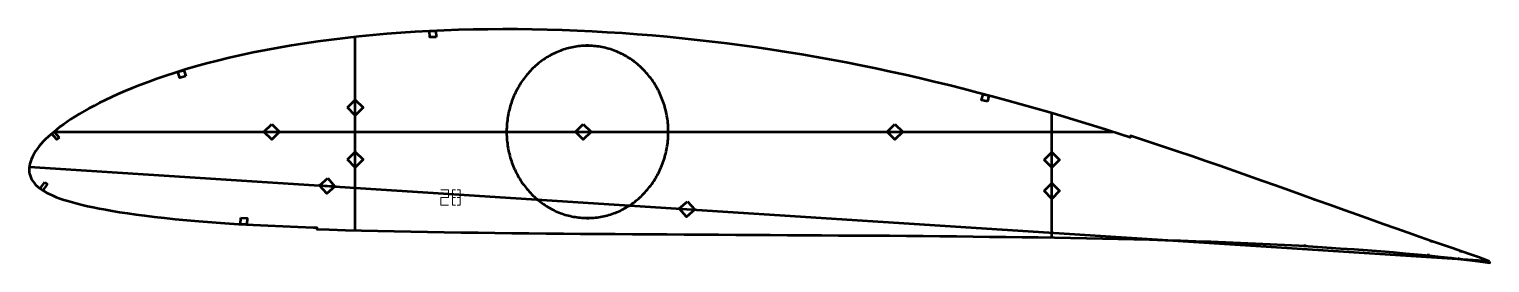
# Model space of a CAD drawing. Header units: metres. Extents: x 9 to 953, y 116 to 266.
import ezdxf

# ---------------------------------------------------------------- set-up
doc = ezdxf.new("R2010")
doc.units = ezdxf.units.M
doc.layers.add('Layer', color=1, linetype='Continuous', lineweight=50)
doc.layers.add('NumLabel', color=1, linetype='Continuous', lineweight=15)

msp = doc.modelspace()

# ---------------------------------------------------------------- linework, layer by layer
at = {"layer": 'Layer', "color": 7}
for p, q in [((219.87, 136.49), (219.87, 261.25)), ((219.87, 209.63), (219.87, 221.63)), ((669.87, 131.86), (669.87, 212.01)), ((25.12, 200), (709.25, 200)), ((159.85, 200), (171.85, 200)), ((361.19, 200), (373.19, 200)), ((562.53, 200), (574.53, 200)), ((219.87, 176.1), (219.87, 188.1)), ((669.87, 176.01), (669.87, 188.01)), ((9.36, 177.55), (951.94, 116.77)), ((195.78, 165.53), (207.75, 164.76)), ((669.87, 155.87), (669.87, 167.87)), ((428.18, 150.55), (440.16, 149.77))]:
    msp.add_line(p, q, dxfattribs=at)
at = {"layer": 'Layer'}
for p, q in [((369.87, 255.53), (369.87, 256.53)), ((317.62, 200), (316.62, 200)), ((422.12, 200), (423.12, 200)), ((839.62, 156.36), (839.29, 155.42)), ((369.87, 144.47), (369.87, 143.47)), ((833.35, 127.38), (833.27, 126.39)), ((915.03, 129.65), (914.7, 128.7)), ((933.95, 123.16), (933.62, 122.21)), ((913.13, 121.28), (913.04, 120.28)), ((932.99, 119.08), (932.93, 118.09))]:
    msp.add_line(p, q, dxfattribs=at)
for points in [[(952.7, 116.5), (949.97, 117.48), (945.45, 119.11), (940.42, 120.9), (934.88, 122.84), (928.79, 124.93), (922.2, 127.18), (915.18, 129.6), (907.8, 132.16), (900.11, 134.84), (892.19, 137.63), (884.05, 140.51), (875.74, 143.46), (867.28, 146.48), (858.68, 149.55), (849.97, 152.66), (841.17, 155.81), (832.31, 158.97), (823.4, 162.15), (814.45, 165.33), (805.47, 168.51), (796.46, 171.69), (787.43, 174.85), (778.38, 178), (769.32, 181.14), (760.25, 184.24), (751.16, 187.33), (742.07, 190.38), (732.97, 193.39), (723.85, 196.37), (720.71, 197.39), (720.4, 196.43), (714.42, 198.36), (705.29, 201.26), (696.13, 204.11), (686.96, 206.92), (677.76, 209.69), (668.54, 212.4), (659.29, 215.07), (650.02, 217.7), (640.73, 220.27), (631.41, 222.79), (622.07, 225.26), (612.71, 227.67), (603.32, 230.02), (593.92, 232.31), (584.49, 234.54), (575.04, 236.7), (565.57, 238.79), (556.08, 240.81), (546.57, 242.77), (537.04, 244.65), (527.5, 246.46), (517.93, 248.19), (508.35, 249.85), (498.75, 251.43), (489.14, 252.93), (479.51, 254.35), (469.85, 255.69), (460.18, 256.94), (450.49, 258.13), (440.78, 259.23), (431.07, 260.26), (421.36, 261.21), (411.65, 262.08), (401.94, 262.86), (392.23, 263.56), (382.52, 264.18), (372.83, 264.72), (363.15, 265.18), (353.5, 265.54), (343.86, 265.83), (334.24, 266.02), (324.65, 266.13), (315.09, 266.16), (305.57, 266.1), (296.08, 265.95), (286.64, 265.71), (277.25, 265.38), (267.9, 264.96), (258.61, 264.45), (249.38, 263.85), (240.22, 263.16), (231.15, 262.38), (222.15, 261.5), (213.23, 260.52), (204.4, 259.45), (195.66, 258.29), (187.05, 257.04), (178.56, 255.7), (170.2, 254.27), (162, 252.74), (153.94, 251.13), (146.06, 249.45), (138.39, 247.71), (130.93, 245.89), (123.71, 244.02), (116.74, 242.09), (110.02, 240.11), (103.57, 238.12), (97.41, 236.12), (91.55, 234.12), (85.99, 232.12), (80.72, 230.12), (75.73, 228.13), (71.01, 226.18), (66.55, 224.25), (62.34, 222.36), (58.37, 220.49), (54.63, 218.66), (51.11, 216.85), (47.77, 215.06), (44.62, 213.29), (41.64, 211.55), (38.83, 209.84), (36.18, 208.14), (33.68, 206.45), (31.32, 204.79), (29.09, 203.14), (26.99, 201.51), (25.01, 199.91), (23.15, 198.33), (21.41, 196.77), (19.8, 195.23), (18.31, 193.71), (16.95, 192.19), (15.71, 190.68), (14.58, 189.18), (13.55, 187.69), (12.63, 186.22), (11.81, 184.79), (11.1, 183.39), (10.51, 182.03), (10.04, 180.68), (9.68, 179.35), (9.42, 178.04), (9.25, 176.71), (9.2, 175.47), (9.25, 174.21), (9.42, 172.97), (9.72, 171.76), (10.16, 170.57), (10.74, 169.39), (11.48, 168.22), (12.35, 167.07), (13.36, 165.94), (14.5, 164.84), (15.8, 163.78), (17.24, 162.74), (18.83, 161.74), (20.57, 160.77), (22.46, 159.82), (24.51, 158.9), (26.7, 157.99), (29.05, 157.11), (31.57, 156.25), (34.24, 155.42), (37.1, 154.59), (40.13, 153.78), (43.36, 152.98), (46.78, 152.19), (50.43, 151.4), (54.31, 150.63), (58.45, 149.85), (62.86, 149.08), (67.58, 148.32), (72.62, 147.55), (78.01, 146.79), (83.78, 146.03), (89.95, 145.28), (96.54, 144.54), (103.55, 143.81), (110.99, 143.1), (118.84, 142.42), (127.08, 141.76), (135.68, 141.15), (144.61, 140.57), (153.82, 140.03), (163.28, 139.54), (172.96, 139.09), (182.83, 138.68), (192.88, 138.31), (195.02, 138.24), (194.99, 137.24), (203.07, 136.98), (213.44, 136.67), (223.9, 136.37), (234.42, 136.11), (245, 135.88), (255.67, 135.69), (266.44, 135.52), (277.3, 135.36), (288.22, 135.19), (299.16, 135.02), (310.1, 134.87), (321.07, 134.75), (332.09, 134.65), (343.17, 134.55), (354.29, 134.45), (365.44, 134.35), (376.59, 134.26), (387.76, 134.17), (398.92, 134.08), (410.05, 133.99), (421.18, 133.93), (432.32, 133.87), (443.45, 133.81), (454.58, 133.73), (465.7, 133.65), (476.81, 133.58), (487.92, 133.51), (499.02, 133.45), (510.09, 133.38), (521.13, 133.32), (532.13, 133.27), (543.11, 133.23), (554.06, 133.18), (564.98, 133.11), (575.89, 133.03), (586.76, 132.94), (597.57, 132.84), (608.32, 132.72), (619, 132.56), (629.63, 132.39), (640.18, 132.24), (650.69, 132.11), (661.16, 131.99), (671.59, 131.84), (681.97, 131.66), (692.33, 131.47), (702.63, 131.27), (712.83, 131.06), (722.94, 130.82), (732.98, 130.53), (743.01, 130.22), (752.98, 129.91), (762.86, 129.59), (772.61, 129.25), (782.27, 128.87), (791.88, 128.44), (801.45, 128), (810.92, 127.56), (820.25, 127.11), (829.43, 126.62), (838.5, 126.07), (847.52, 125.48), (856.48, 124.88), (865.31, 124.27), (873.94, 123.65), (882.39, 123), (890.66, 122.32), (898.7, 121.63), (906.47, 120.92), (913.93, 120.2), (921.04, 119.45), (927.78, 118.69), (934.09, 117.95), (939.92, 117.25), (945.21, 116.6), (949.96, 115.99), (952.84, 115.61)], [(422.12, 200), (422.11, 201.17), (422.08, 202.33), (422.02, 203.5), (421.94, 204.66), (421.83, 205.82), (421.71, 206.98), (421.56, 208.14), (421.38, 209.29), (421.19, 210.44), (420.97, 211.58), (420.73, 212.72), (420.47, 213.86), (420.18, 214.98), (419.88, 216.1), (419.55, 217.22), (419.2, 218.32), (418.82, 219.42), (418.43, 220.51), (418.01, 221.59), (417.57, 222.66), (417.12, 223.72), (416.64, 224.77), (416.14, 225.81), (415.62, 226.84), (415.08, 227.85), (414.51, 228.85), (413.93, 229.85), (413.33, 230.82), (412.72, 231.79), (412.08, 232.74), (411.42, 233.67), (410.75, 234.59), (410.05, 235.5), (409.34, 236.39), (408.61, 237.26), (407.87, 238.12), (407.11, 238.96), (406.33, 239.78), (405.53, 240.59), (404.72, 241.37), (403.9, 242.14), (403.06, 242.89), (402.2, 243.63), (401.33, 244.34), (400.45, 245.03), (399.55, 245.7), (398.64, 246.36), (397.72, 246.99), (396.78, 247.6), (395.84, 248.19), (394.88, 248.76), (393.91, 249.31), (392.93, 249.83), (391.94, 250.34), (390.94, 250.82), (389.93, 251.28), (388.91, 251.72), (387.88, 252.13), (386.85, 252.52), (385.81, 252.89), (384.76, 253.23), (383.7, 253.55), (382.64, 253.85), (381.57, 254.12), (380.5, 254.37), (379.42, 254.6), (378.34, 254.8), (377.26, 254.98), (376.17, 255.13), (375.08, 255.26), (373.98, 255.36), (372.89, 255.44), (371.79, 255.5), (370.69, 255.53), (369.6, 255.53), (368.5, 255.52), (367.4, 255.47), (366.31, 255.4), (365.21, 255.31), (364.12, 255.2), (363.03, 255.06), (361.94, 254.89), (360.86, 254.7), (359.78, 254.49), (358.7, 254.25), (357.63, 253.99), (356.57, 253.7), (355.51, 253.4), (354.46, 253.06), (353.41, 252.71), (352.37, 252.33), (351.34, 251.93), (350.32, 251.5), (349.31, 251.05), (348.3, 250.58), (347.31, 250.09), (346.32, 249.57), (345.35, 249.04), (344.38, 248.48), (343.43, 247.9), (342.49, 247.3), (341.56, 246.68), (340.64, 246.03), (339.74, 245.37), (338.85, 244.69), (337.97, 243.98), (337.11, 243.26), (336.26, 242.52), (335.43, 241.76), (334.61, 240.98), (333.81, 240.19), (333.02, 239.37), (332.25, 238.54), (331.5, 237.69), (330.76, 236.83), (330.04, 235.94), (329.34, 235.05), (328.66, 234.13), (327.99, 233.21), (327.34, 232.26), (326.71, 231.31), (326.11, 230.34), (325.52, 229.35), (324.94, 228.35), (324.39, 227.35), (323.86, 226.32), (323.35, 225.29), (322.86, 224.25), (322.39, 223.19), (321.95, 222.12), (321.52, 221.05), (321.11, 219.97), (320.73, 218.87), (320.37, 217.77), (320.03, 216.66), (319.71, 215.54), (319.41, 214.42), (319.14, 213.29), (318.89, 212.15), (318.66, 211.01), (318.45, 209.87), (318.27, 208.72), (318.11, 207.56), (317.97, 206.4), (317.85, 205.24), (317.76, 204.08), (317.69, 202.92), (317.65, 201.75), (317.62, 200.58), (317.62, 199.42), (317.65, 198.25), (317.69, 197.08), (317.76, 195.92), (317.85, 194.76), (317.97, 193.6), (318.11, 192.44), (318.27, 191.28), (318.45, 190.13), (318.66, 188.99), (318.89, 187.85), (319.14, 186.71), (319.41, 185.58), (319.71, 184.46), (320.03, 183.34), (320.37, 182.23), (320.73, 181.13), (321.11, 180.03), (321.52, 178.95), (321.95, 177.88), (322.39, 176.81), (322.86, 175.75), (323.35, 174.71), (323.86, 173.68), (324.39, 172.65), (324.94, 171.65), (325.52, 170.65), (326.11, 169.66), (326.71, 168.69), (327.34, 167.74), (327.99, 166.79), (328.66, 165.87), (329.34, 164.95), (330.04, 164.06), (330.76, 163.17), (331.5, 162.31), (332.25, 161.46), (333.02, 160.63), (333.81, 159.81), (334.61, 159.02), (335.43, 158.24), (336.26, 157.48), (337.11, 156.74), (337.97, 156.02), (338.85, 155.31), (339.74, 154.63), (340.64, 153.97), (341.56, 153.32), (342.49, 152.7), (343.43, 152.1), (344.38, 151.52), (345.35, 150.96), (346.32, 150.43), (347.31, 149.91), (348.3, 149.42), (349.31, 148.95), (350.32, 148.5), (351.34, 148.07), (352.37, 147.67), (353.41, 147.29), (354.46, 146.94), (355.51, 146.6), (356.57, 146.3), (357.63, 146.01), (358.7, 145.75), (359.78, 145.51), (360.86, 145.3), (361.94, 145.11), (363.03, 144.94), (364.12, 144.8), (365.21, 144.69), (366.31, 144.6), (367.4, 144.53), (368.5, 144.48), (369.6, 144.47), (370.69, 144.47), (371.79, 144.5), (372.89, 144.56), (373.98, 144.64), (375.08, 144.74), (376.17, 144.87), (377.26, 145.02), (378.34, 145.2), (379.42, 145.4), (380.5, 145.63), (381.57, 145.88), (382.64, 146.15), (383.7, 146.45), (384.76, 146.77), (385.81, 147.11), (386.85, 147.48), (387.88, 147.87), (388.91, 148.28), (389.93, 148.72), (390.94, 149.18), (391.94, 149.66), (392.93, 150.17), (393.91, 150.69), (394.88, 151.24), (395.84, 151.81), (396.78, 152.4), (397.72, 153.01), (398.64, 153.64), (399.55, 154.3), (400.45, 154.97), (401.33, 155.66), (402.2, 156.37), (403.06, 157.11), (403.9, 157.86), (404.72, 158.63), (405.53, 159.41), (406.33, 160.22), (407.11, 161.04), (407.87, 161.88), (408.61, 162.74), (409.34, 163.61), (410.05, 164.5), (410.75, 165.41), (411.42, 166.33), (412.08, 167.26), (412.72, 168.21), (413.33, 169.18), (413.93, 170.15), (414.51, 171.15), (415.08, 172.15), (415.62, 173.16), (416.14, 174.19), (416.64, 175.23), (417.12, 176.28), (417.57, 177.34), (418.01, 178.41), (418.43, 179.49), (418.82, 180.58), (419.2, 181.68), (419.55, 182.78), (419.88, 183.9), (420.18, 185.02), (420.47, 186.14), (420.73, 187.28), (420.97, 188.42), (421.19, 189.56), (421.38, 190.71), (421.56, 191.86), (421.71, 193.02), (421.83, 194.18), (421.94, 195.34), (422.02, 196.5), (422.08, 197.67), (422.11, 198.83), (422.12, 200)]]:
    msp.add_lwpolyline(points, close=True, dxfattribs=at)
for points in [[(272.02, 261.14), (268.02, 260.96), (267.84, 264.95), (271.84, 265.13), (272.02, 261.14)], [(110.31, 236.02), (106.49, 234.84), (105.31, 238.66), (109.13, 239.84), (110.31, 236.02)], [(214.87, 215.63), (219.87, 220.63), (224.87, 215.63), (219.87, 210.63), (214.87, 215.63)], [(628.26, 219.49), (624.39, 220.51), (625.42, 224.37), (629.28, 223.35), (628.26, 219.49)], [(28.5, 196.31), (26.97, 195.01), (23.74, 198.82), (25.26, 200.12), (28.5, 196.31)], [(165.85, 205), (170.85, 200), (165.85, 195), (160.85, 200), (165.85, 205)], [(367.19, 205), (372.19, 200), (367.19, 195), (362.19, 200), (367.19, 205)], [(568.53, 205), (573.53, 200), (568.53, 195), (563.53, 200), (568.53, 205)], [(214.87, 182.1), (219.87, 187.1), (224.87, 182.1), (219.87, 177.1), (214.87, 182.1)], [(664.87, 182.01), (669.87, 187.01), (674.87, 182.01), (669.87, 177.01), (664.87, 182.01)], [(202.09, 170.14), (206.76, 164.83), (201.44, 160.16), (196.78, 165.47), (202.09, 170.14)], [(19.23, 167.47), (20.86, 166.3), (17.95, 162.24), (16.32, 163.4), (19.23, 167.47)], [(664.87, 161.87), (669.87, 166.87), (674.87, 161.87), (669.87, 156.87), (664.87, 161.87)], [(434.49, 155.15), (439.16, 149.84), (433.85, 145.17), (429.18, 150.48), (434.49, 155.15)], [(145.98, 144.5), (149.98, 144.26), (149.75, 140.27), (145.75, 140.5), (145.98, 144.5)]]:
    msp.add_lwpolyline(points, dxfattribs=at)
at = {"layer": 'NumLabel', "color": 1}
for points in [[(275.17, 162.65), (280.17, 162.65), (280.17, 157.65), (275.17, 157.65), (275.17, 152.65), (280.17, 152.65)], [(284.67, 162.65), (282.67, 162.65), (282.67, 152.65), (284.67, 152.65)], [(285.67, 152.65), (287.67, 152.65), (287.67, 162.65), (285.67, 162.65)], [(282.67, 157.65), (284.67, 157.65)], [(285.67, 157.65), (287.67, 157.65)]]:
    msp.add_lwpolyline(points, dxfattribs=at)

doc.saveas('drawing.dxf')
